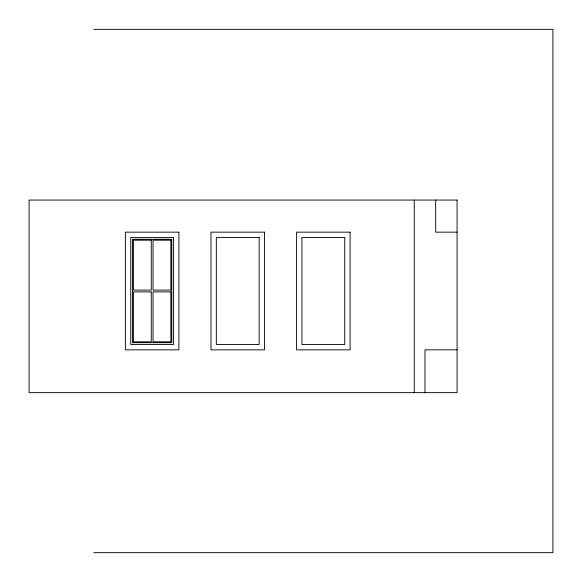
<?xml version="1.0" encoding="UTF-8"?>
<svg xmlns="http://www.w3.org/2000/svg" width="582" height="582" viewBox="0 0 582 582"><rect width="100%" height="100%" fill="white"/><g stroke="black" fill="none" stroke-linecap="round" stroke-linejoin="round"><path stroke-width="0.87" d="M93.767 29.333L552.9 29.333L552.9 552.667L93.767 552.667M457.074 232.153L435.678 232.153L435.678 200.055M457.074 349.847L424.976 349.847L424.976 392.646M414.275 200.055L414.275 392.646M457.074 200.055L29.1 200.055L29.1 392.646L457.074 392.646L457.074 200.055M178.892 232.153L125.392 232.153L125.392 349.847L178.892 349.847L178.892 232.153M264.483 232.153L210.99 232.153L210.99 349.847L264.483 349.847L264.483 232.153M350.08 232.153L296.587 232.153L296.587 349.847L350.08 349.847L350.08 232.153M173.538 237.5L130.746 237.5L130.746 344.5L173.538 344.5L173.538 237.5M259.135 237.5L216.337 237.5L216.337 344.5L259.135 344.5L259.135 237.5M344.733 237.5L301.934 237.5L301.934 344.5L344.733 344.5L344.733 237.5M171.755 239.289L132.529 239.289L132.529 342.711L171.755 342.711L171.755 239.289M151.255 240.177L133.416 240.177L133.416 290.105L151.255 290.105L151.255 240.177M170.868 240.177L153.037 240.177L153.037 290.105L170.868 290.105L170.868 240.177M151.255 291.895L133.416 291.895L133.416 341.823L151.255 341.823L151.255 291.895M170.868 291.895L153.037 291.895L153.037 341.823L170.868 341.823L170.868 291.895"/></g></svg>
